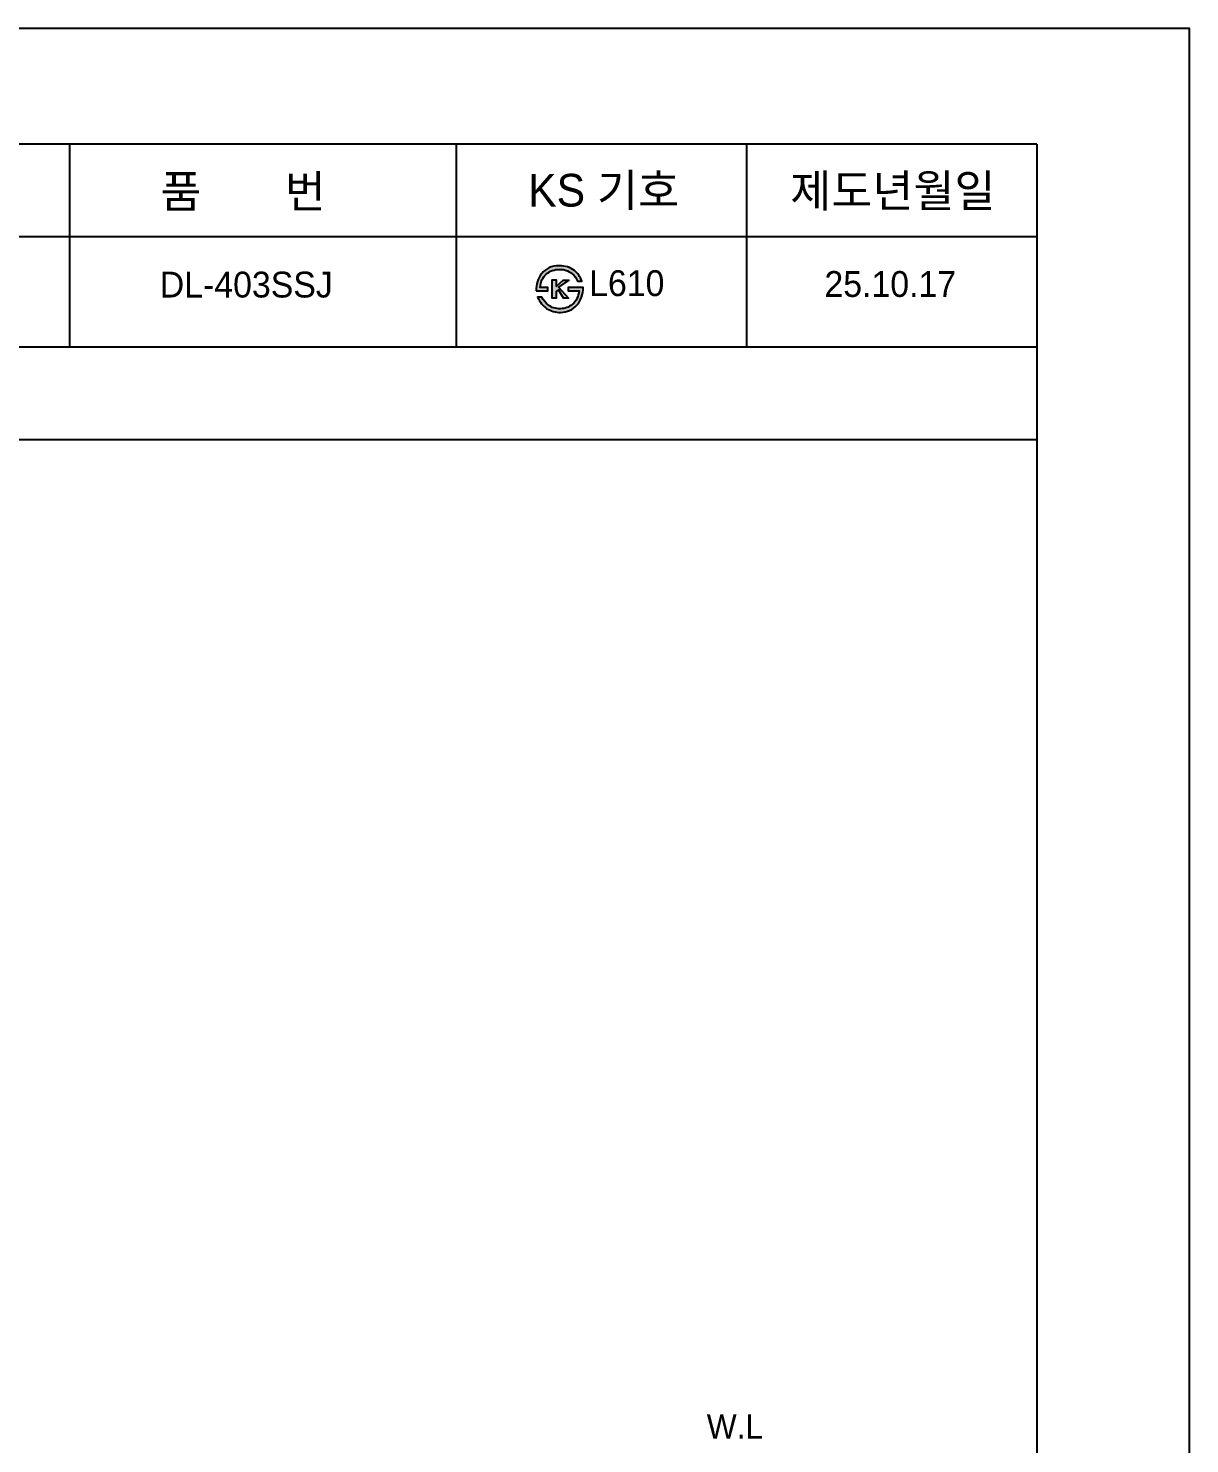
# Model space of a CAD drawing. Extents: x 60939 to 63364, y 58078 to 61508.
# Drawn here: x 62163 to 63364, y 60043 to 61508 of the extents above; entities that cross this region are included whole.
import ezdxf
from ezdxf.enums import TextEntityAlignment as Align

# ---------------------------------------------------------------- set-up
doc = ezdxf.new("R2010")
doc.units = 0
doc.header["$MEASUREMENT"] = 0
for name, color, linetype in [('Dim', 4, 'CONTINUOUS'), ('TEXT', 7, 'CONTINUOUS'), ('YA', 7, 'CONTINUOUS')]:
    doc.layers.add(name, color=color, linetype=linetype)
doc.styles.add('스타일1', font='txt.shx', dxfattribs={"bigfont": 'ghs.shx'})
doc.styles.add('타이틀', font='H2GTRM.TTF', dxfattribs={"height": 25})

msp = doc.modelspace()

# ---------------------------------------------------------------- hatches: boundary and pattern name
at = {"layer": 'Dim'}
h = msp.add_hatch(color=0, dxfattribs=at)
h.dxf.hatch_style = 1
edge = h.paths.add_edge_path()
edge.add_spline(control_points=[(62698.6, 61253.7), (62702.3, 61257.1), (62706.9, 61258.7), (62712.5, 61258.7)], knot_values=[9, 9, 9, 9, 10, 10, 10, 10], degree=3, periodic=0)
edge.add_spline(control_points=[(62712.5, 61258.7), (62717.2, 61258.7), (62721.4, 61257.3), (62725.1, 61254.4)], knot_values=[8, 8, 8, 8, 9, 9, 9, 9], degree=3, periodic=0)
edge.add_spline(control_points=[(62725.1, 61254.4), (62728, 61252), (62729.9, 61249.4), (62730.9, 61246.6)], knot_values=[7, 7, 7, 7, 8, 8, 8, 8], degree=3, periodic=0)
edge.add_spline(control_points=[(62730.9, 61246.6), (62730.9, 61246.6), (62735.5, 61246.6), (62735.5, 61246.6)], knot_values=[6.00001, 6.00001, 6.00001, 6.00001, 7, 7, 7, 7], degree=3, periodic=0)
edge.add_spline(control_points=[(62735.5, 61246.6), (62733.7, 61251.1), (62731.1, 61254.7), (62727.7, 61257.4)], knot_values=[5, 5, 5, 5, 6, 6, 6, 6], degree=3, periodic=0)
edge.add_spline(control_points=[(62727.7, 61257.4), (62723.5, 61260.7), (62718.3, 61262.4), (62712.1, 61262.5)], knot_values=[4, 4, 4, 4, 5, 5, 5, 5], degree=3, periodic=0)
edge.add_spline(control_points=[(62712.1, 61262.5), (62708.1, 61262.4), (62704.5, 61261.7), (62701.3, 61260.2)], knot_values=[3, 3, 3, 3, 4, 4, 4, 4], degree=3, periodic=0)
edge.add_spline(control_points=[(62701.3, 61260.2), (62698.4, 61258.8), (62695.9, 61256.8), (62693.8, 61254.2)], knot_values=[2, 2, 2, 2, 3, 3, 3, 3], degree=3, periodic=0)
edge.add_spline(control_points=[(62693.8, 61254.2), (62691.8, 61251.9), (62690.3, 61249.1), (62689.4, 61246)], knot_values=[1, 1, 1, 1, 2, 2, 2, 2], degree=3, periodic=0)
edge.add_spline(control_points=[(62689.4, 61246), (62688.5, 61243), (62688.1, 61239.8), (62688.3, 61236.5)], knot_values=[0, 0, 0, 0, 1, 1, 1, 1], degree=3, periodic=0)
edge.add_spline(control_points=[(62688.3, 61236.5), (62688.3, 61236.5), (62688.3, 61236.5), (62688.3, 61236.5), (62688.3, 61236.5), (62700.2, 61236.5), (62700.2, 61236.5), (62700.2, 61236.5), (62700.2, 61240), (62700.2, 61240), (62700.2, 61240), (62692.4, 61240), (62692.4, 61240), (62692.7, 61245.7), (62694.8, 61250.2), (62698.6, 61253.7)], knot_values=[10, 10, 10, 10, 10.99996, 10.99996, 10.99996, 11.99996, 11.99996, 11.99996, 12.99996, 12.99996, 12.99996, 13.99996, 13.99996, 13.99996, 14.99996, 14.99996, 14.99996, 14.99996], degree=3, periodic=0)
h = msp.add_hatch(color=0, dxfattribs=at)
h.dxf.hatch_style = 1
h.paths.add_polyline_path([(62709, 61241), (62709, 61247.7), (62704.6, 61247.7), (62704.6, 61228.9), (62709, 61228.9), (62709, 61235.6), (62711.1, 61237.4), (62716.4, 61228.9), (62721.5, 61228.9), (62711.1, 61240.1), (62722, 61247.6), (62716.2, 61247.6)])
h = msp.add_hatch(color=0, dxfattribs=at)
h.dxf.hatch_style = 1
edge = h.paths.add_edge_path()
edge.add_spline(control_points=[(62713.5, 61218), (62708.4, 61217.8), (62704.1, 61219.1), (62700.5, 61221.9)], knot_values=[8, 8, 8, 8, 9, 9, 9, 9], degree=3, periodic=0)
edge.add_spline(control_points=[(62700.5, 61221.9), (62698, 61223.8), (62695.9, 61226.5), (62694.1, 61230)], knot_values=[7, 7, 7, 7, 8, 8, 8, 8], degree=3, periodic=0)
edge.add_spline(control_points=[(62694.1, 61230), (62694.1, 61230), (62689.7, 61230), (62689.7, 61230)], knot_values=[6.00001, 6.00001, 6.00001, 6.00001, 7, 7, 7, 7], degree=3, periodic=0)
edge.add_spline(control_points=[(62689.7, 61230), (62691.8, 61224.7), (62695, 61220.7), (62699.3, 61218)], knot_values=[5, 5, 5, 5, 6, 6, 6, 6], degree=3, periodic=0)
edge.add_spline(control_points=[(62699.3, 61218), (62703.4, 61215.4), (62708.1, 61214.1), (62713.4, 61214.1)], knot_values=[4, 4, 4, 4, 5, 5, 5, 5], degree=3, periodic=0)
edge.add_spline(control_points=[(62713.4, 61214.1), (62716.8, 61214.1), (62719.9, 61214.8), (62722.8, 61216.2)], knot_values=[3, 3, 3, 3, 4, 4, 4, 4], degree=3, periodic=0)
edge.add_spline(control_points=[(62722.8, 61216.2), (62725.7, 61217.4), (62728.2, 61219.3), (62730.3, 61221.7)], knot_values=[2, 2, 2, 2, 3, 3, 3, 3], degree=3, periodic=0)
edge.add_spline(control_points=[(62730.3, 61221.7), (62732.4, 61224), (62734, 61226.8), (62735.1, 61229.9)], knot_values=[1, 1, 1, 1, 2, 2, 2, 2], degree=3, periodic=0)
edge.add_spline(control_points=[(62735.1, 61229.9), (62736.2, 61233.1), (62736.7, 61236.5), (62736.7, 61240)], knot_values=[0, 0, 0, 0, 1, 1, 1, 1], degree=3, periodic=0)
edge.add_spline(control_points=[(62736.7, 61240), (62736.7, 61240), (62736.7, 61240), (62736.7, 61240), (62736.7, 61240), (62721.3, 61240), (62721.3, 61240), (62721.3, 61240), (62721.3, 61236.5), (62721.3, 61236.5), (62721.3, 61236.5), (62732.5, 61236.5), (62732.5, 61236.5), (62732, 61230.5), (62729.6, 61225.7), (62725.5, 61222.3)], knot_values=[10, 10, 10, 10, 10.99996, 10.99996, 10.99996, 11.99996, 11.99996, 11.99996, 12.99996, 12.99996, 12.99996, 13.99996, 13.99996, 13.99996, 14.99996, 14.99996, 14.99996, 14.99996], degree=3, periodic=0)
edge.add_spline(control_points=[(62725.5, 61222.3), (62721.9, 61219.5), (62717.9, 61218), (62713.5, 61218)], knot_values=[9, 9, 9, 9, 10, 10, 10, 10], degree=3, periodic=0)

# ---------------------------------------------------------------- linework, layer by layer
at = {"layer": 'YA', "color": 7}
for p, q in [((63205.9, 61388.3), (61129.9, 61388.3)), ((62205.9, 61177.9), (62205.9, 61387.9)), ((62605.9, 61177.9), (62605.9, 61387.9)), ((62905.9, 61177.9), (62905.9, 61387.9)), ((63205.9, 61388.3), (63205.9, 58208.3)), ((63205.9, 61292.3), (61524.4, 61292.3)), ((63205.9, 61178.3), (61129.9, 61178.3)), ((63205.9, 61082.3), (61129.9, 61082.3)), ((63205.9, 61082.3), (61129.9, 61082.3))]:
    msp.add_line(p, q, dxfattribs=at)
at = {"layer": 'YA', "color": 0}
msp.add_lwpolyline([(60938.5, 58077.8), (63364, 58077.8), (63364, 61508.1), (60938.5, 61508.1)], close=True, dxfattribs=at)
at = {"layer": 'YA', "color": 7}
msp.add_lwpolyline([(62709, 61241), (62716.2, 61247.6), (62722, 61247.6), (62711.1, 61240.1), (62721.5, 61228.9), (62716.4, 61228.9), (62711.1, 61237.4), (62709, 61235.6), (62709, 61228.9), (62704.6, 61228.9), (62704.6, 61247.7), (62709, 61247.7), (62709, 61241)], close=True, dxfattribs=at)
for points in [[(62688.3, 61236.5), (62688.1, 61239.8), (62688.5, 61243), (62689.4, 61246), (62690.3, 61249.1), (62691.8, 61251.9), (62693.8, 61254.2), (62695.9, 61256.8), (62698.4, 61258.8), (62701.3, 61260.2), (62704.5, 61261.7), (62708.1, 61262.4), (62712.1, 61262.5), (62718.3, 61262.4), (62723.5, 61260.7), (62727.7, 61257.4), (62731.1, 61254.7), (62733.7, 61251.1), (62735.5, 61246.6), (62735.5, 61246.6), (62730.9, 61246.6), (62730.9, 61246.6), (62729.9, 61249.4), (62728, 61252), (62725.1, 61254.4), (62721.4, 61257.3), (62717.2, 61258.7), (62712.5, 61258.7), (62706.9, 61258.7), (62702.3, 61257.1), (62698.6, 61253.7), (62694.8, 61250.2), (62692.7, 61245.7), (62692.4, 61240), (62692.4, 61240), (62700.2, 61240), (62700.2, 61240), (62700.2, 61240), (62700.2, 61236.5), (62700.2, 61236.5), (62700.2, 61236.5), (62688.3, 61236.5), (62688.3, 61236.5), (62688.3, 61236.5), (62688.3, 61236.5), (62688.3, 61236.5)], [(62736.7, 61240), (62736.7, 61236.5), (62736.2, 61233.1), (62735.1, 61229.9), (62734, 61226.8), (62732.4, 61224), (62730.3, 61221.7), (62728.2, 61219.3), (62725.7, 61217.4), (62722.8, 61216.2), (62719.9, 61214.8), (62716.8, 61214.1), (62713.4, 61214.1), (62708.1, 61214.1), (62703.4, 61215.4), (62699.3, 61218), (62695, 61220.7), (62691.8, 61224.7), (62689.7, 61230), (62689.7, 61230), (62694.1, 61230), (62694.1, 61230), (62695.9, 61226.5), (62698, 61223.8), (62700.5, 61221.9), (62704.1, 61219.1), (62708.4, 61217.8), (62713.5, 61218), (62717.9, 61218), (62721.9, 61219.5), (62725.5, 61222.3), (62729.6, 61225.7), (62732, 61230.5), (62732.5, 61236.5), (62732.5, 61236.5), (62721.3, 61236.5), (62721.3, 61236.5), (62721.3, 61236.5), (62721.3, 61240), (62721.3, 61240), (62721.3, 61240), (62736.7, 61240), (62736.7, 61240), (62736.7, 61240), (62736.7, 61240), (62736.7, 61240)]]:
    msp.add_open_spline(points, degree=3, knots=[0, 0, 0, 0, 1, 1, 1, 2, 2, 2, 3, 3, 3, 4, 4, 4, 5, 5, 5, 6, 6, 6, 7, 7, 7, 8, 8, 8, 9, 9, 9, 10, 10, 10, 11, 11, 11, 12, 12, 12, 13, 13, 13, 14, 14, 14, 15, 15, 15, 15], dxfattribs=at)

# ---------------------------------------------------------------- texts
at = {"layer": 'Dim', "color": 0, "char_height": 33.819, "attachment_point": 1, "style": '스타일1'}
for s, insert in [('{\\fGulim|b0|i0|c129|p50;품       번}', (62299.6, 61356.3)), ('{\\fGulim|b0|i0|c129|p50;KS 기호}', (62679.8, 61357.5)), ('{\\fGulim|b0|i0|c129|p50;제도년월일}', (62951, 61357))]:
    msp.add_mtext(s, dxfattribs=dict(at, insert=insert))
for s, insert, width in [('{\\fGulim|b0|i0|c129|p50; \\H0.79087x; DL-403SSJ}', (62276.9, 61256.3), 270.186), ('{\\fGulim|b0|i0|c129|p50;   \\H0.79087x;L610}', (62706.1, 61257.8), 702.697), ('{\\fGulim|b0|i0|c129|p50; \\H0.79087x; 25.10.17}', (62964.3, 61256.9), 270.186)]:
    msp.add_mtext(s, dxfattribs=dict(at, insert=insert, width=width))
at = {"layer": 'TEXT', "style": '타이틀'}
msp.add_text('W.L', height=25, dxfattribs=at).set_placement((62893.7, 60061.2, -0.4), align=Align.MIDDLE)

doc.saveas('drawing.dxf')
